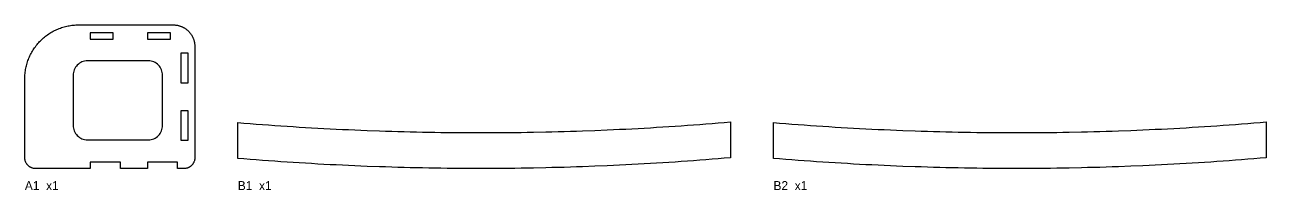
# Model space of a CAD drawing. Header units: millimetres. Extents: x 0 to 13680, y -60 to 640.
# Drawn here: x 3625 to 7094, y -60 to 400 of the extents above; entities that cross this region are included whole.
import ezdxf

# ---------------------------------------------------------------- set-up
doc = ezdxf.new("R2010")
doc.units = ezdxf.units.MM
for name, color, linetype in [('CUT_IN', 5, 'Continuous'), ('CUT_OUT', 1, 'Continuous'), ('LABEL', 7, 'Continuous')]:
    doc.layers.add(name, color=color, linetype=linetype)

msp = doc.modelspace()

# ---------------------------------------------------------------- linework, layer by layer
at = {"layer": 'CUT_IN'}
for points in [[(3807.98, 378), (3807.98, 360), (3871.98, 360), (3871.98, 378), (3807.98, 378)], [(3967.98, 378), (3967.98, 360), (4031.98, 360), (4031.98, 378), (3967.98, 378)], [(4060.98, 239), (4080.98, 239), (4080.98, 321), (4060.98, 321), (4060.98, 239)], [(4009.79, 263.92), (4009.21, 267.8), (4008.26, 271.61), (4006.94, 275.31), (4005.26, 278.86), (4003.24, 282.22), (4000.9, 285.38), (3998.26, 288.28), (3995.36, 290.92), (3992.2, 293.26), (3988.84, 295.28), (3985.29, 296.96), (3981.59, 298.28), (3977.78, 299.23), (3973.9, 299.81), (3969.98, 300), (3799.98, 300), (3796.06, 299.81), (3792.18, 299.23), (3788.37, 298.28), (3784.67, 296.96), (3781.12, 295.28), (3777.76, 293.26), (3774.6, 290.92), (3771.7, 288.28), (3769.06, 285.38), (3766.72, 282.22), (3764.7, 278.86), (3763.02, 275.31), (3761.7, 271.61), (3760.75, 267.8), (3760.17, 263.92), (3759.98, 260), (3759.98, 120), (3760.17, 116.08), (3760.75, 112.2), (3761.7, 108.39), (3763.02, 104.69), (3764.7, 101.14), (3766.72, 97.78), (3769.06, 94.62), (3771.7, 91.72), (3774.6, 89.08), (3777.76, 86.74), (3781.12, 84.72), (3784.67, 83.04), (3788.37, 81.72), (3792.18, 80.77), (3796.06, 80.19), (3799.98, 80), (3969.98, 80), (3973.9, 80.19), (3977.78, 80.77), (3981.59, 81.72), (3985.29, 83.04), (3988.84, 84.72), (3992.2, 86.74), (3995.36, 89.08), (3998.26, 91.72), (4000.9, 94.62), (4003.24, 97.78), (4005.26, 101.14), (4006.94, 104.69), (4008.26, 108.39), (4009.21, 112.2), (4009.79, 116.08), (4009.98, 120), (4009.98, 260), (4009.79, 263.92)], [(4060.98, 161), (4060.98, 79), (4080.98, 79), (4080.98, 161), (4060.98, 161)]]:
    msp.add_lwpolyline(points, close=True, dxfattribs=at)
at = {"layer": 'CUT_OUT'}
for points in [[(3652.77, 0.08), (3652.04, 0.14), (3650.58, 0.32), (3649.85, 0.44), (3649.13, 0.58), (3647.69, 0.9), (3646.27, 1.29), (3644.87, 1.75), (3643.5, 2.28), (3642.82, 2.57), (3641.49, 3.2), (3640.84, 3.54), (3639.56, 4.27), (3638.93, 4.65), (3638.31, 5.06), (3637.11, 5.9), (3636.52, 6.35), (3635.38, 7.28), (3634.29, 8.27), (3633.25, 9.31), (3632.26, 10.4), (3631.33, 11.54), (3630.88, 12.13), (3630.45, 12.73), (3629.63, 13.95), (3628.88, 15.21), (3628.18, 16.51), (3627.55, 17.84), (3627.26, 18.52), (3626.73, 19.89), (3626.27, 21.29), (3625.88, 22.71), (3625.56, 24.15), (3625.42, 24.87), (3625.3, 25.6), (3625.12, 27.06), (3625.06, 27.79), (3625.02, 28.53), (3624.99, 29.26), (3624.98, 30), (3624.98, 250), (3625.03, 253.68), (3625.16, 257.36), (3625.39, 261.03), (3625.7, 264.7), (3626.11, 268.36), (3626.6, 272.01), (3627.19, 275.64), (3627.86, 279.26), (3628.62, 282.87), (3629.48, 286.45), (3630.41, 290.01), (3631.44, 293.54), (3632.55, 297.05), (3633.75, 300.53), (3635.03, 303.98), (3636.4, 307.4), (3637.85, 310.79), (3639.38, 314.13), (3641, 317.44), (3642.69, 320.71), (3644.47, 323.93), (3646.32, 327.12), (3648.25, 330.25), (3650.26, 333.34), (3652.34, 336.37), (3654.5, 339.35), (3656.73, 342.28), (3659.03, 345.16), (3661.4, 347.98), (3663.84, 350.73), (3666.34, 353.43), (3668.91, 356.07), (3671.55, 358.64), (3674.25, 361.14), (3677, 363.58), (3679.82, 365.95), (3682.7, 368.25), (3685.63, 370.48), (3688.61, 372.64), (3691.64, 374.72), (3694.73, 376.73), (3697.86, 378.66), (3701.05, 380.51), (3704.27, 382.29), (3707.54, 383.98), (3710.85, 385.6), (3714.19, 387.13), (3717.58, 388.58), (3721, 389.95), (3724.45, 391.23), (3727.93, 392.43), (3731.44, 393.54), (3734.97, 394.57), (3738.53, 395.5), (3742.11, 396.36), (3745.72, 397.12), (3749.34, 397.79), (3752.97, 398.38), (3756.62, 398.87), (3760.28, 399.28), (3763.95, 399.59), (3767.62, 399.82), (3771.3, 399.95), (3774.98, 400), (4039.98, 400), (4041.45, 399.98), (4042.92, 399.93), (4044.39, 399.84), (4045.86, 399.71), (4047.32, 399.55), (4048.78, 399.35), (4050.24, 399.12), (4051.69, 398.85), (4053.13, 398.54), (4054.56, 398.2), (4055.98, 397.83), (4057.4, 397.42), (4058.8, 396.97), (4060.19, 396.49), (4061.57, 395.98), (4062.94, 395.43), (4064.29, 394.85), (4065.63, 394.24), (4066.96, 393.59), (4068.26, 392.92), (4069.55, 392.21), (4070.83, 391.46), (4072.08, 390.69), (4073.31, 389.89), (4074.53, 389.06), (4075.72, 388.19), (4076.89, 387.3), (4078.04, 386.38), (4079.17, 385.43), (4080.27, 384.46), (4081.35, 383.45), (4082.41, 382.43), (4083.43, 381.37), (4084.44, 380.29), (4085.41, 379.19), (4086.36, 378.06), (4087.28, 376.91), (4088.17, 375.74), (4089.04, 374.55), (4089.87, 373.33), (4090.67, 372.1), (4091.44, 370.85), (4092.19, 369.57), (4092.9, 368.28), (4093.57, 366.98), (4094.22, 365.65), (4094.83, 364.31), (4095.41, 362.96), (4095.96, 361.59), (4096.47, 360.21), (4096.95, 358.82), (4097.4, 357.42), (4097.81, 356), (4098.18, 354.58), (4098.52, 353.15), (4098.83, 351.71), (4099.1, 350.26), (4099.33, 348.8), (4099.53, 347.34), (4099.69, 345.88), (4099.82, 344.41), (4099.91, 342.94), (4099.96, 341.47), (4099.98, 340), (4099.97, 29.26), (4099.9, 27.79), (4099.84, 27.06), (4099.66, 25.6), (4099.54, 24.87), (4099.4, 24.15), (4099.08, 22.71), (4098.69, 21.29), (4098.23, 19.89), (4097.7, 18.52), (4097.41, 17.84), (4097.1, 17.17), (4096.78, 16.51), (4096.44, 15.86), (4095.71, 14.58), (4095.33, 13.95), (4094.92, 13.33), (4094.08, 12.13), (4093.63, 11.54), (4092.7, 10.4), (4091.71, 9.31), (4090.67, 8.27), (4089.58, 7.28), (4088.44, 6.35), (4087.85, 5.9), (4087.25, 5.47), (4086.03, 4.65), (4084.77, 3.9), (4084.12, 3.54), (4083.47, 3.2), (4082.81, 2.88), (4082.14, 2.57), (4081.46, 2.28), (4080.09, 1.75), (4079.39, 1.51), (4078.69, 1.29), (4077.27, 0.9), (4076.55, 0.73), (4075.11, 0.44), (4074.38, 0.32), (4072.92, 0.14), (4072.19, 0.08), (4070.72, 0.01), (4051.98, 0), (4051.98, 18), (3967.98, 18), (3967.98, 0), (3891.98, 0), (3891.98, 18), (3807.98, 18), (3807.98, 0), (3654.98, 0), (3654.24, 0.01), (3652.77, 0.08)], [(4219.98, 28.14), (4219.98, 128.14), (4237.19, 126.73), (4254.4, 125.36), (4271.62, 124.02), (4288.83, 122.72), (4306.04, 121.45), (4323.26, 120.22), (4340.47, 119.03), (4357.68, 117.87), (4374.89, 116.75), (4392.1, 115.67), (4409.32, 114.62), (4426.53, 113.61), (4443.74, 112.63), (4460.96, 111.69), (4478.17, 110.79), (4495.38, 109.92), (4512.59, 109.09), (4529.8, 108.3), (4547.02, 107.54), (4564.23, 106.82), (4581.44, 106.13), (4615.87, 104.87), (4633.08, 104.3), (4650.29, 103.76), (4667.5, 103.25), (4684.72, 102.78), (4701.93, 102.35), (4719.14, 101.96), (4736.36, 101.6), (4753.57, 101.28), (4770.78, 100.99), (4787.99, 100.74), (4805.21, 100.53), (4822.42, 100.35), (4839.63, 100.21), (4856.84, 100.1), (4891.27, 100), (4908.48, 100.01), (4925.69, 100.05), (4942.9, 100.12), (4960.12, 100.24), (4977.33, 100.39), (4994.54, 100.57), (5011.75, 100.79), (5028.97, 101.05), (5046.18, 101.34), (5080.6, 102.04), (5097.82, 102.45), (5115.03, 102.88), (5132.24, 103.36), (5149.46, 103.87), (5166.67, 104.42), (5183.88, 105), (5218.31, 106.28), (5252.73, 107.7), (5269.94, 108.47), (5287.15, 109.27), (5304.37, 110.11), (5321.58, 110.99), (5338.79, 111.9), (5356.01, 112.84), (5373.22, 113.83), (5390.43, 114.85), (5407.64, 115.9), (5424.86, 117), (5442.07, 118.12), (5459.28, 119.29), (5476.49, 120.49), (5493.7, 121.73), (5510.92, 123), (5528.13, 124.31), (5545.34, 125.66), (5562.56, 127.04), (5579.77, 128.46), (5596.98, 129.91), (5596.98, 29.91), (5579.77, 28.46), (5562.56, 27.04), (5545.34, 25.66), (5528.13, 24.31), (5510.92, 23), (5493.7, 21.73), (5476.49, 20.49), (5459.28, 19.29), (5442.07, 18.12), (5424.86, 17), (5407.64, 15.9), (5390.43, 14.85), (5373.22, 13.83), (5356.01, 12.84), (5338.79, 11.9), (5321.58, 10.99), (5304.37, 10.11), (5287.15, 9.27), (5269.94, 8.47), (5252.73, 7.7), (5218.31, 6.28), (5183.88, 5), (5166.67, 4.42), (5149.46, 3.87), (5132.24, 3.36), (5115.03, 2.88), (5097.82, 2.45), (5080.6, 2.04), (5046.18, 1.34), (5028.97, 1.05), (5011.75, 0.79), (4994.54, 0.57), (4977.33, 0.39), (4960.12, 0.24), (4942.9, 0.12), (4925.69, 0.05), (4908.48, 0.01), (4891.27, 0), (4856.84, 0.1), (4839.63, 0.21), (4822.42, 0.35), (4805.21, 0.53), (4787.99, 0.74), (4770.78, 0.99), (4753.57, 1.28), (4736.36, 1.6), (4719.14, 1.96), (4701.93, 2.35), (4684.72, 2.78), (4667.5, 3.25), (4650.29, 3.76), (4633.08, 4.3), (4615.87, 4.87), (4581.44, 6.13), (4564.23, 6.82), (4547.02, 7.54), (4529.8, 8.3), (4512.59, 9.09), (4495.38, 9.92), (4478.17, 10.79), (4460.96, 11.69), (4443.74, 12.63), (4426.53, 13.61), (4409.32, 14.62), (4392.1, 15.67), (4374.89, 16.75), (4357.68, 17.87), (4340.47, 19.03), (4323.26, 20.22), (4306.04, 21.45), (4288.83, 22.72), (4271.62, 24.02), (4254.4, 25.36), (4237.19, 26.73), (4219.98, 28.14)], [(5716.98, 28.14), (5716.98, 128.14), (5734.19, 126.73), (5751.4, 125.36), (5768.62, 124.02), (5785.83, 122.72), (5803.04, 121.45), (5820.26, 120.22), (5837.47, 119.03), (5854.68, 117.87), (5871.89, 116.75), (5889.1, 115.67), (5906.32, 114.62), (5923.53, 113.61), (5940.74, 112.63), (5957.96, 111.69), (5975.17, 110.79), (5992.38, 109.92), (6009.59, 109.09), (6026.8, 108.3), (6044.02, 107.54), (6061.23, 106.82), (6078.44, 106.13), (6112.87, 104.87), (6130.08, 104.3), (6147.29, 103.76), (6164.5, 103.25), (6181.72, 102.78), (6198.93, 102.35), (6216.14, 101.96), (6233.36, 101.6), (6250.57, 101.28), (6267.78, 100.99), (6284.99, 100.74), (6302.21, 100.53), (6319.42, 100.35), (6336.63, 100.21), (6353.84, 100.1), (6388.27, 100), (6405.48, 100.01), (6422.69, 100.05), (6439.9, 100.12), (6457.12, 100.24), (6474.33, 100.39), (6491.54, 100.57), (6508.75, 100.79), (6525.97, 101.05), (6543.18, 101.34), (6577.6, 102.04), (6594.82, 102.45), (6612.03, 102.88), (6629.24, 103.36), (6646.46, 103.87), (6663.67, 104.42), (6680.88, 105), (6715.31, 106.28), (6749.73, 107.7), (6766.94, 108.47), (6784.15, 109.27), (6801.37, 110.11), (6818.58, 110.99), (6835.79, 111.9), (6853.01, 112.84), (6870.22, 113.83), (6887.43, 114.85), (6904.64, 115.9), (6921.86, 117), (6939.07, 118.12), (6956.28, 119.29), (6973.49, 120.49), (6990.7, 121.73), (7007.92, 123), (7025.13, 124.31), (7042.34, 125.66), (7059.56, 127.04), (7076.77, 128.46), (7093.98, 129.91), (7093.98, 29.91), (7076.77, 28.46), (7059.56, 27.04), (7042.34, 25.66), (7025.13, 24.31), (7007.92, 23), (6990.7, 21.73), (6973.49, 20.49), (6956.28, 19.29), (6939.07, 18.12), (6921.86, 17), (6904.64, 15.9), (6887.43, 14.85), (6870.22, 13.83), (6853.01, 12.84), (6835.79, 11.9), (6818.58, 10.99), (6801.37, 10.11), (6784.15, 9.27), (6766.94, 8.47), (6749.73, 7.7), (6715.31, 6.28), (6680.88, 5), (6663.67, 4.42), (6646.46, 3.87), (6629.24, 3.36), (6612.03, 2.88), (6594.82, 2.45), (6577.6, 2.04), (6543.18, 1.34), (6525.97, 1.05), (6508.75, 0.79), (6491.54, 0.57), (6474.33, 0.39), (6457.12, 0.24), (6439.9, 0.12), (6422.69, 0.05), (6405.48, 0.01), (6388.27, 0), (6353.84, 0.1), (6336.63, 0.21), (6319.42, 0.35), (6302.21, 0.53), (6284.99, 0.74), (6267.78, 0.99), (6250.57, 1.28), (6233.36, 1.6), (6216.14, 1.96), (6198.93, 2.35), (6181.72, 2.78), (6164.5, 3.25), (6147.29, 3.76), (6130.08, 4.3), (6112.87, 4.87), (6078.44, 6.13), (6061.23, 6.82), (6044.02, 7.54), (6026.8, 8.3), (6009.59, 9.09), (5992.38, 9.92), (5975.17, 10.79), (5957.96, 11.69), (5940.74, 12.63), (5923.53, 13.61), (5906.32, 14.62), (5889.1, 15.67), (5871.89, 16.75), (5854.68, 17.87), (5837.47, 19.03), (5820.26, 20.22), (5803.04, 21.45), (5785.83, 22.72), (5768.62, 24.02), (5751.4, 25.36), (5734.19, 26.73), (5716.98, 28.14)]]:
    msp.add_lwpolyline(points, close=True, dxfattribs=at)

# ---------------------------------------------------------------- texts
at = {"layer": 'LABEL'}
for s, p in [('B2  x1', (5716.98, -60)), ('A1  x1', (3624.98, -60)), ('B1  x1', (4219.98, -60))]:
    msp.add_text(s, height=25, dxfattribs=at).set_placement(p)

doc.saveas('drawing.dxf')
